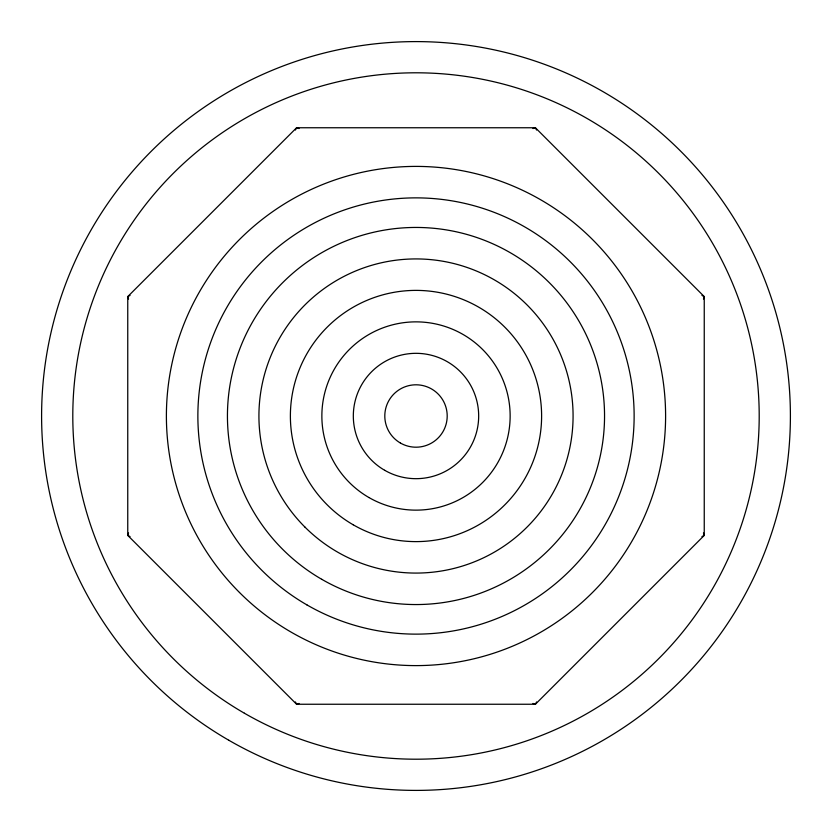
<?xml version="1.0" encoding="UTF-8"?>
<svg xmlns="http://www.w3.org/2000/svg" width="832" height="832" viewBox="0 0 832 832"><rect width="100%" height="100%" fill="white"/><g stroke="black" fill="none" stroke-linecap="round" stroke-linejoin="round"><path stroke-width="1.25" d="M128.544 532.938L127.754 535.402L296.598 704.246L535.402 704.246L704.246 535.402L704.246 296.598L535.402 127.754L296.598 127.754L127.754 296.598L127.754 535.402L130.052 536.578M703.456 299.062L704.246 296.598L701.948 295.422M295.422 130.052L296.598 127.754L299.062 128.544M536.578 701.948L535.402 704.246L532.938 703.456M130.052 295.422L127.754 296.598L128.544 299.062M701.948 536.578L704.246 535.402L703.456 532.938M532.938 128.544L535.402 127.754L536.578 130.052M299.062 703.456L296.598 704.246L295.422 701.948M239.502 592.498A249.6 249.6 0 0 0 657.093 480.605A249.6 249.6 0 0 0 351.395 174.907A249.6 249.6 0 0 0 239.502 592.498M306.935 604.906A218.13 218.13 0 0 0 634.13 416A218.13 218.13 0 0 0 306.935 227.094A218.13 218.13 0 0 0 306.935 604.906M304.928 527.072A157.082 157.082 0 0 0 567.726 456.654A157.082 157.082 0 0 0 375.346 264.274A157.082 157.082 0 0 0 304.928 527.072M353.194 524.784A125.611 125.611 0 0 0 541.611 416A125.611 125.611 0 0 0 353.194 307.216A125.611 125.611 0 0 0 353.194 524.784M321.724 579.29A188.542 188.542 0 0 0 604.542 416A188.542 188.542 0 0 0 321.724 252.71A188.542 188.542 0 0 0 321.724 579.29M368.93 497.526A94.141 94.141 0 0 0 510.141 416A94.141 94.141 0 0 0 368.93 334.474A94.141 94.141 0 0 0 368.93 497.526M384.665 470.278A62.67 62.67 0 0 0 478.67 416A62.67 62.67 0 0 0 384.665 361.722A62.67 62.67 0 0 0 384.665 470.278M400.4 443.019A31.2 31.2 0 0 0 447.2 416A31.2 31.2 0 0 0 400.4 388.981A31.2 31.2 0 0 0 400.4 443.019M244.4 713.222A343.2 343.2 0 0 0 759.2 416A343.2 343.2 0 0 0 244.4 118.778A343.2 343.2 0 0 0 244.4 713.222M228.8 740.241A374.4 374.4 0 0 0 790.4 416A374.4 374.4 0 0 0 228.8 91.759A374.4 374.4 0 0 0 228.8 740.241"/></g></svg>
